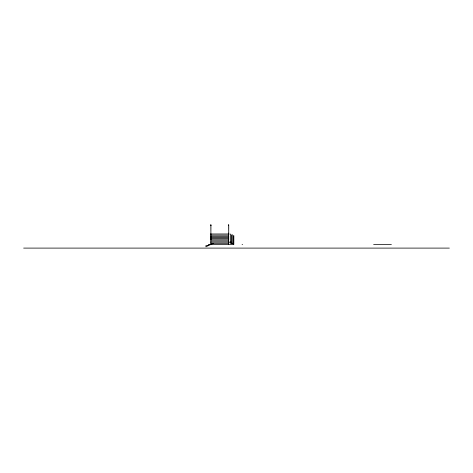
<?xml version="1.0" encoding="UTF-8"?>
<svg xmlns="http://www.w3.org/2000/svg" width="473" height="473" viewBox="0 0 473 473"><rect width="100%" height="100%" fill="white"/><g stroke="black" fill="none" stroke-linecap="round" stroke-linejoin="round"><path stroke-width="0.71" d="M228.489 233.579L228.719 233.094M213.329 243.299L205.909 246.794L205.909 245.629L208.38 245.629L208.38 244.464L233.816 244.464L233.839 235.666L233.278 235.666L233.254 244.464M210.911 224.929L210.574 225.113L211.135 225.118M228.654 224.935L228.323 225.113L228.879 225.118M210.964 225.432C211.401 225.349 210.716 225.361 210.804 224.935M228.684 225.444L228.548 224.935M210.586 226.094L211.124 226.094M228.329 226.094L228.873 226.094M210.586 226.999L211.124 226.999M228.329 226.999L228.873 226.999M210.586 227.903L211.124 227.903M228.329 227.903L228.873 227.903M210.586 228.808L211.124 228.808M228.329 228.808L228.873 228.808M210.586 229.718L211.124 229.718M228.329 229.718L228.873 229.718M210.586 230.623L211.124 230.623M228.329 230.623L228.873 230.623M210.586 231.528L211.124 231.528M228.329 231.528L228.873 231.528M210.586 232.432L211.124 232.432M228.329 232.432L228.873 232.432M210.586 233.337L211.124 233.337M228.329 233.337L228.873 233.337M210.586 233.993L228.873 233.993M229.979 234.111L230.522 234.111L230.54 242.915L229.979 242.915M210.586 234.898L211.124 234.898M228.329 234.898L228.873 234.898M232.172 234.886L231.628 234.886L231.61 243.69L232.172 243.69M210.857 235.152L228.601 235.152M210.857 236.317L228.601 236.317M210.586 236.707L211.124 236.707M228.329 236.707L228.873 236.707M210.857 237.481L228.601 237.481M210.586 237.612L211.124 237.612M228.329 237.612L228.873 237.612M210.586 238.516L211.124 238.516M228.329 238.516L228.873 238.516M210.857 238.646L228.601 238.646M210.586 239.421L211.124 239.421M228.329 239.421L228.873 239.421M210.857 239.811L228.601 239.811M210.857 240.976L228.601 240.976M210.586 242.135L231.072 242.135L231.072 243.299M210.857 243.299L228.601 243.299M230.871 243.299L233.55 243.299L233.55 244.464M242.081 244.464L242.631 244.464M373.623 244.464L391.39 244.464M23.65 248.1L449.35 248.1M228.524 225.444L228.323 225.26M210.775 225.444L210.574 225.26M232.19 234.886L232.19 243.69M228.601 233.993L228.601 244.464M210.857 233.993L210.857 244.464"/></g></svg>
